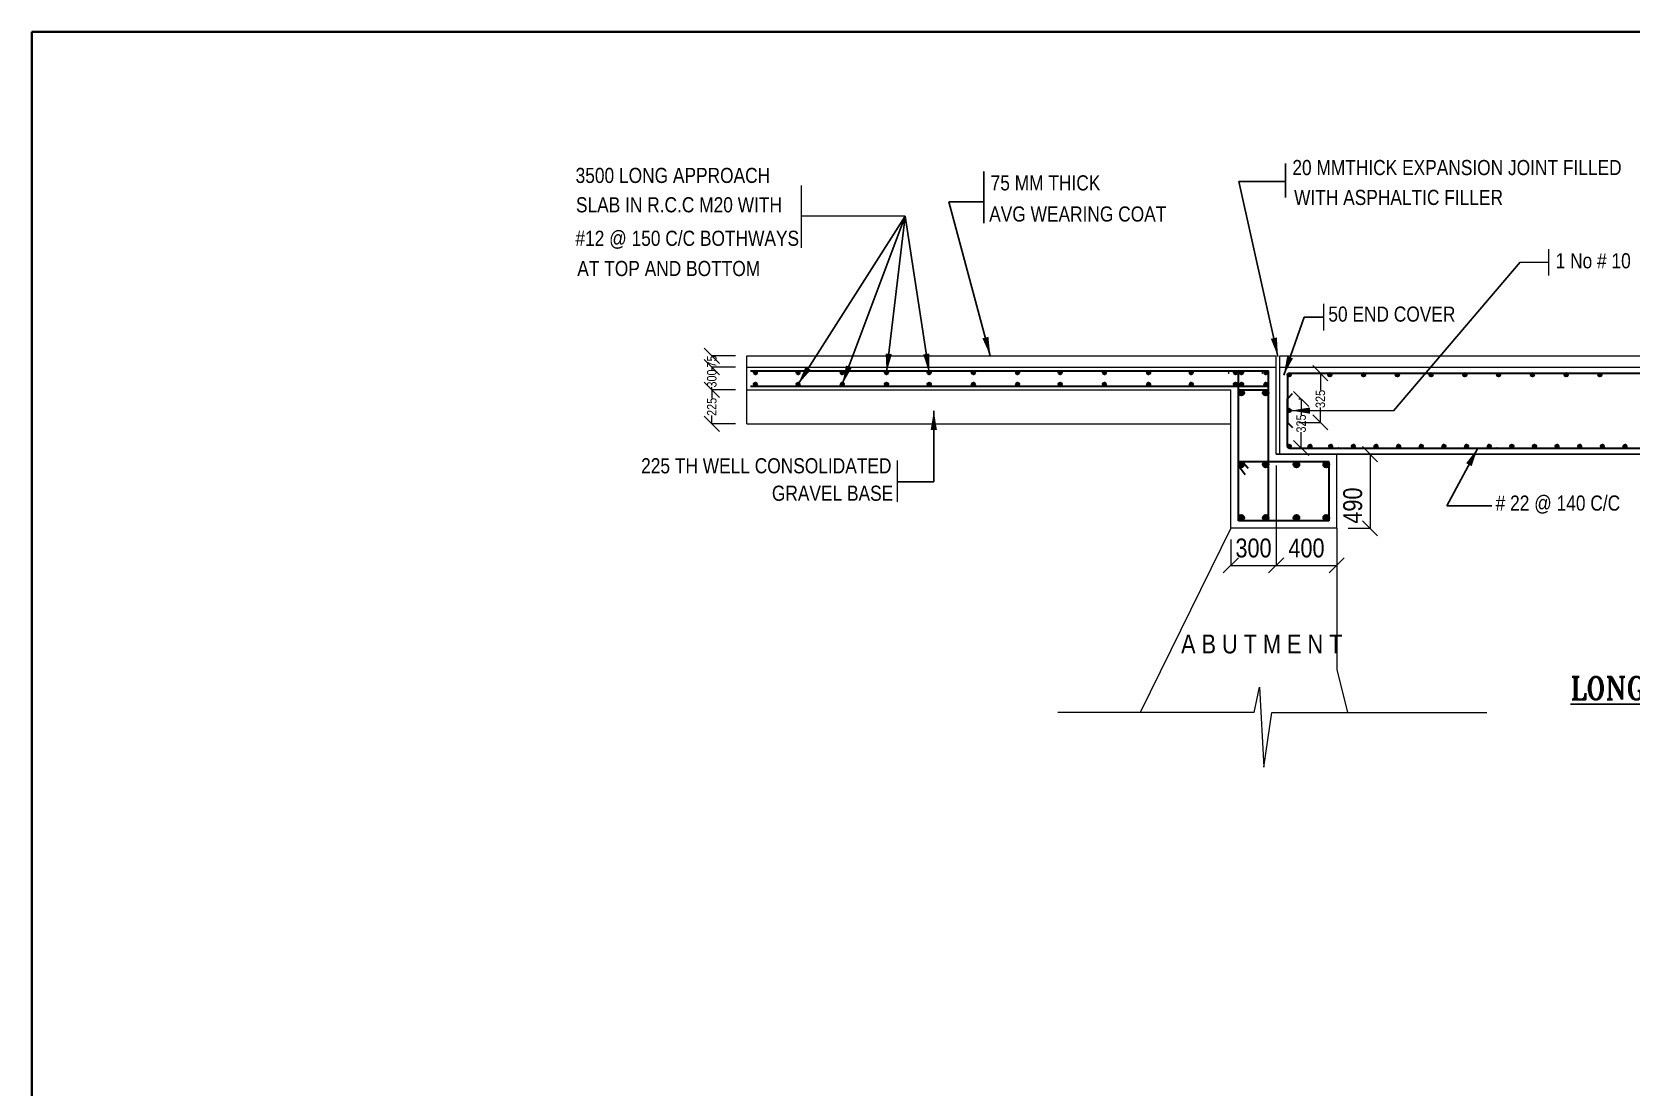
# Model space of a CAD drawing. Header units: millimetres. Extents: x 1141051 to 1202397, y -298680 to -265208.
# Drawn here: x 1141051 to 1162192, y -279153 to -265208 of the extents above; entities that cross this region are included whole.
import ezdxf

# ---------------------------------------------------------------- set-up
doc = ezdxf.new("R2010")
doc.units = ezdxf.units.MM
doc.header["$LTSCALE"] = 300
doc.header["$MEASUREMENT"] = 0
doc.layers.add('elevations', color=7, linetype='Continuous', lineweight=25)
doc.layers.add('MAIN', color=7, linetype='Continuous', lineweight=25)
doc.layers.add('steel', color=1, linetype='Continuous')
doc.styles.add('ARIAL NARROW', font='ARIALN.TTF', dxfattribs={"height": 250})
doc.styles.add('ROMANT', font='romant')
doc.styles.add('SEC', font='ARIALN.TTF', dxfattribs={"height": 125})
doc.dimstyles.new('REIN FORCE', dxfattribs={"dimtxt": 125, "dimasz": 200, "dimexe": 1.25, "dimexo": 150, "dimtad": 0, "dimdec": 1, "dimlfac": 0.5, "dimdsep": 46, "dimtxsty": 'SEC', "dimblk": 'OBLIQUE', "dimcen": 2.5, "dimdle": 1.25, "dimclrd": 6, "dimclre": 5, "dimclrt": 1, "dimadec": 0, "dimazin": 0, "dimtfac": 1, "dimtdec": 1, "dimtmove": 0, "dimatfit": 3, "dimfxl": 1, "dimlwd": 15, "dimlwe": 13, "dimarcsym": 0})
doc.dimstyles.new('REIN FORCE 2', dxfattribs={"dimtxt": 250, "dimasz": 200, "dimexe": 1.25, "dimexo": 150, "dimgap": 100, "dimtad": 1, "dimdec": 1, "dimlfac": 0.5, "dimdsep": 46, "dimtxsty": 'ARIAL NARROW', "dimblk": 'OBLIQUE', "dimcen": 2.5, "dimdle": 1.25, "dimclrd": 6, "dimclre": 5, "dimclrt": 1, "dimadec": 0, "dimazin": 0, "dimtfac": 1, "dimtdec": 1, "dimtmove": 0, "dimatfit": 3, "dimfxl": 1, "dimlwd": 15, "dimlwe": 13, "dimarcsym": 0})
doc.dimstyles.new('STANDARD$7', dxfattribs={"dimtxt": 2, "dimasz": 2, "dimexe": 1.25, "dimexo": 0.625, "dimtad": 1, "dimdec": 0, "dimlfac": 0.5, "dimdsep": 46, "dimtxsty": 'ARIAL NARROW', "dimcen": 2.5, "dimdle": 0.1, "dimse1": 1, "dimse2": 1, "dimadec": 0, "dimazin": 0, "dimtfac": 1, "dimtdec": 0, "dimtmove": 0, "dimatfit": 3, "dimfxl": 1, "dimtolj": 1, "dimtzin": 0, "dimarcsym": 0})

# ---------------------------------------------------------------- blocks, each defined once
blk = doc.blocks.new('_Oblique')
at = {"color": 0, "linetype": 'ByBlock', "lineweight": -2}
blk.add_line((-0.5, -0.5), (0.5, 0.5), dxfattribs=at)
blk = doc.blocks.new('*D49')
at = {"layer": 'Defpoints', "color": 0, "linetype": 'ByBlock', "transparency": 16777216}
for p in [(1150351, -269638), (1150039, -269938), (1150501, -269938)]:
    blk.add_point(p, dxfattribs=at)
at = {"layer": 'MAIN', "color": 5, "linetype": 'ByBlock', "lineweight": 13, "transparency": 16777216}
for p, q in [((1150201, -269638), (1150038, -269638)), ((1150351, -269938), (1150038, -269938))]:
    blk.add_line(p, q, dxfattribs=at)
at = {"layer": 'MAIN', "color": 6, "linetype": 'Continuous', "lineweight": 15, "transparency": 16777216}
for p, q in [((1150039, -269636), (1150039, -269674)), ((1150039, -269939), (1150039, -269901))]:
    blk.add_line(p, q, dxfattribs=at)
at = {"layer": 'MAIN', "color": 6, "linetype": 'ByBlock', "lineweight": 15, "transparency": 16777216, "xscale": 200, "yscale": 200, "zscale": 200}
for p, rotation in [((1150039, -269638), 90), ((1150039, -269938), 270)]:
    blk.add_blockref('_Oblique', p, dxfattribs=dict(at, rotation=rotation))
at = {"layer": 'MAIN', "color": 1, "linetype": 'ByBlock', "transparency": 16777216, "insert": (1150039, -269788), "char_height": 125, "attachment_point": 5, "rotation": 90, "style": 'SEC'}
blk.add_mtext('300', dxfattribs=at)
blk = doc.blocks.new('*D70')
at = {"layer": 'Defpoints', "color": 0, "linetype": 'ByBlock', "transparency": 16777216}
for p in [(1150501, -269938), (1150039, -270388), (1150501, -270388)]:
    blk.add_point(p, dxfattribs=at)
at = {"layer": 'MAIN', "color": 5, "linetype": 'ByBlock', "lineweight": 13, "transparency": 16777216}
for p, q in [((1150351, -269938), (1150038, -269938)), ((1150351, -270388), (1150038, -270388))]:
    blk.add_line(p, q, dxfattribs=at)
at = {"layer": 'MAIN', "color": 6, "linetype": 'Continuous', "lineweight": 15, "transparency": 16777216}
for p, q in [((1150039, -269936), (1150039, -270048)), ((1150039, -270389), (1150039, -270278))]:
    blk.add_line(p, q, dxfattribs=at)
at = {"layer": 'MAIN', "color": 6, "linetype": 'ByBlock', "lineweight": 15, "transparency": 16777216, "xscale": 200, "yscale": 200, "zscale": 200}
for p, rotation in [((1150039, -269938), 90), ((1150039, -270388), 270)]:
    blk.add_blockref('_Oblique', p, dxfattribs=dict(at, rotation=rotation))
at = {"layer": 'MAIN', "color": 1, "linetype": 'ByBlock', "transparency": 16777216, "insert": (1150039, -270163), "char_height": 125, "attachment_point": 5, "rotation": 90, "style": 'SEC'}
blk.add_mtext('225', dxfattribs=at)
blk = doc.blocks.new('*D71')
at = {"layer": 'Defpoints', "color": 0, "linetype": 'ByBlock', "transparency": 16777216}
for p in [(1158301, -270788), (1158301, -271768), (1158741, -271768)]:
    blk.add_point(p, dxfattribs=at)
at = {"layer": 'MAIN', "color": 5, "linetype": 'ByBlock', "lineweight": 13, "transparency": 16777216}
for p, q in [((1158451, -270788), (1158742, -270788)), ((1158451, -271768), (1158742, -271768))]:
    blk.add_line(p, q, dxfattribs=at)
at = {"layer": 'MAIN', "color": 6, "linetype": 'Continuous', "lineweight": 15, "transparency": 16777216}
blk.add_line((1158741, -270786), (1158741, -271769), dxfattribs=at)
at = {"layer": 'MAIN', "color": 6, "linetype": 'ByBlock', "lineweight": 15, "transparency": 16777216, "xscale": 200, "yscale": 200, "zscale": 200}
for p, rotation in [((1158741, -270788), 90), ((1158741, -271768), 270)]:
    blk.add_blockref('_Oblique', p, dxfattribs=dict(at, rotation=rotation))
at = {"layer": 'MAIN', "color": 1, "linetype": 'ByBlock', "transparency": 16777216, "insert": (1158513, -271468), "char_height": 250, "attachment_point": 5, "rotation": 90, "style": 'ARIAL NARROW'}
blk.add_mtext('490', dxfattribs=at)
blk = doc.blocks.new('*D72')
at = {"layer": 'Defpoints', "color": 0, "linetype": 'ByBlock', "transparency": 16777216}
for p in [(1157649, -270058), (1157758, -270708), (1157831, -270708)]:
    blk.add_point(p, dxfattribs=at)
at = {"layer": 'MAIN', "color": 5, "linetype": 'ByBlock', "lineweight": 13, "transparency": 16777216}
for p, q in [((1157799, -270058), (1157833, -270058)), ((1157908, -270708), (1157833, -270708))]:
    blk.add_line(p, q, dxfattribs=at)
at = {"layer": 'MAIN', "color": 6, "linetype": 'Continuous', "lineweight": 15, "transparency": 16777216}
for p, q in [((1157831, -270056), (1157831, -270268)), ((1157831, -270709), (1157831, -270497))]:
    blk.add_line(p, q, dxfattribs=at)
at = {"layer": 'MAIN', "color": 6, "linetype": 'ByBlock', "lineweight": 15, "transparency": 16777216, "xscale": 200, "yscale": 200, "zscale": 200}
for p, rotation in [((1157831, -270058), 90), ((1157831, -270708), 270)]:
    blk.add_blockref('_Oblique', p, dxfattribs=dict(at, rotation=rotation))
at = {"layer": 'MAIN', "color": 1, "linetype": 'ByBlock', "transparency": 16777216, "insert": (1157831, -270383), "char_height": 125, "attachment_point": 5, "rotation": 90, "style": 'SEC'}
blk.add_mtext('325', dxfattribs=at)
blk = doc.blocks.new('*D73')
at = {"layer": 'Defpoints', "color": 0, "linetype": 'ByBlock', "transparency": 16777216}
for p in [(1150039, -269488), (1150501, -269488), (1150501, -269638)]:
    blk.add_point(p, dxfattribs=at)
at = {"layer": 'MAIN', "color": 5, "linetype": 'ByBlock', "lineweight": 13, "transparency": 16777216}
for p, q in [((1150351, -269488), (1150038, -269488)), ((1150351, -269638), (1150038, -269638))]:
    blk.add_line(p, q, dxfattribs=at)
at = {"layer": 'MAIN', "color": 6, "linetype": 'Continuous', "lineweight": 15, "transparency": 16777216}
for p, q in [((1150039, -269486), (1150039, -269489)), ((1150039, -269639), (1150039, -269637))]:
    blk.add_line(p, q, dxfattribs=at)
at = {"layer": 'MAIN', "color": 6, "linetype": 'ByBlock', "lineweight": 15, "transparency": 16777216, "xscale": 200, "yscale": 200, "zscale": 200}
for p, rotation in [((1150039, -269488), 90), ((1150039, -269638), 270)]:
    blk.add_blockref('_Oblique', p, dxfattribs=dict(at, rotation=rotation))
at = {"layer": 'MAIN', "color": 1, "linetype": 'ByBlock', "transparency": 16777216, "insert": (1150039, -269563), "char_height": 125, "attachment_point": 5, "rotation": 90, "style": 'SEC'}
blk.add_mtext('75', dxfattribs=at)
blk = doc.blocks.new('*D50')
at = {"layer": 'Defpoints', "color": 0, "linetype": 'ByBlock', "transparency": 16777216}
for p in [(1157501, -270788), (1156901, -271768), (1157501, -272258)]:
    blk.add_point(p, dxfattribs=at)
at = {"layer": 'MAIN', "color": 5, "linetype": 'ByBlock', "lineweight": 13, "transparency": 16777216}
for p, q in [((1157501, -270938), (1157501, -272259)), ((1156901, -271918), (1156901, -272259))]:
    blk.add_line(p, q, dxfattribs=at)
at = {"layer": 'MAIN', "color": 6, "linetype": 'Continuous', "lineweight": 15, "transparency": 16777216}
blk.add_line((1156899, -272258), (1157502, -272258), dxfattribs=at)
at = {"layer": 'MAIN', "color": 6, "linetype": 'ByBlock', "lineweight": 15, "transparency": 16777216, "xscale": 200, "yscale": 200, "zscale": 200, "rotation": 180}
blk.add_blockref('_Oblique', (1156901, -272258), dxfattribs=at)
at = {"layer": 'MAIN', "color": 6, "linetype": 'ByBlock', "lineweight": 15, "transparency": 16777216, "xscale": 200, "yscale": 200, "zscale": 200}
blk.add_blockref('_Oblique', (1157501, -272258), dxfattribs=at)
at = {"layer": 'MAIN', "color": 1, "linetype": 'ByBlock', "transparency": 16777216, "insert": (1157201, -272030), "char_height": 250, "attachment_point": 5, "style": 'ARIAL NARROW'}
blk.add_mtext('300', dxfattribs=at)
blk = doc.blocks.new('*D51')
at = {"layer": 'Defpoints', "color": 0, "linetype": 'ByBlock', "transparency": 16777216}
for p in [(1157501, -271108), (1158301, -271768), (1158301, -272258)]:
    blk.add_point(p, dxfattribs=at)
at = {"layer": 'MAIN', "color": 5, "linetype": 'ByBlock', "lineweight": 13, "transparency": 16777216}
for p, q in [((1157501, -271258), (1157501, -272259)), ((1158301, -271918), (1158301, -272259))]:
    blk.add_line(p, q, dxfattribs=at)
at = {"layer": 'MAIN', "color": 6, "linetype": 'Continuous', "lineweight": 15, "transparency": 16777216}
blk.add_line((1157499, -272258), (1158302, -272258), dxfattribs=at)
at = {"layer": 'MAIN', "color": 6, "linetype": 'ByBlock', "lineweight": 15, "transparency": 16777216, "xscale": 200, "yscale": 200, "zscale": 200, "rotation": 180}
blk.add_blockref('_Oblique', (1157501, -272258), dxfattribs=at)
at = {"layer": 'MAIN', "color": 6, "linetype": 'ByBlock', "lineweight": 15, "transparency": 16777216, "xscale": 200, "yscale": 200, "zscale": 200}
blk.add_blockref('_Oblique', (1158301, -272258), dxfattribs=at)
at = {"layer": 'MAIN', "color": 1, "linetype": 'ByBlock', "transparency": 16777216, "insert": (1157901, -272030), "char_height": 250, "attachment_point": 5, "style": 'ARIAL NARROW'}
blk.add_mtext('400', dxfattribs=at)
blk = doc.blocks.new('*D82')
at = {"layer": 'Defpoints', "color": 0, "linetype": 'ByBlock', "transparency": 16777216}
for p in [(1157697, -269718), (1158085, -269718), (1157649, -270368)]:
    blk.add_point(p, dxfattribs=at)
at = {"layer": 'MAIN', "color": 5, "linetype": 'ByBlock', "lineweight": 13, "transparency": 16777216}
for p, q in [((1157847, -269718), (1158086, -269718)), ((1157799, -270368), (1158086, -270368))]:
    blk.add_line(p, q, dxfattribs=at)
at = {"layer": 'MAIN', "color": 6, "linetype": 'Continuous', "lineweight": 15, "transparency": 16777216}
for p, q in [((1158085, -269716), (1158085, -269943)), ((1158085, -270369), (1158085, -270172))]:
    blk.add_line(p, q, dxfattribs=at)
at = {"layer": 'MAIN', "color": 6, "linetype": 'ByBlock', "lineweight": 15, "transparency": 16777216, "xscale": 200, "yscale": 200, "zscale": 200}
for p, rotation in [((1158085, -269718), 90), ((1158085, -270368), 270)]:
    blk.add_blockref('_Oblique', p, dxfattribs=dict(at, rotation=rotation))
at = {"layer": 'MAIN', "color": 1, "linetype": 'ByBlock', "transparency": 16777216, "insert": (1158085, -270058), "char_height": 125, "attachment_point": 5, "rotation": 90, "style": 'SEC'}
blk.add_mtext('325', dxfattribs=at)

msp = doc.modelspace()

# ---------------------------------------------------------------- hatches: boundary and pattern name
at = {"layer": 'steel', "linetype": 'ByBlock', "lineweight": 35}
for points in [[(1150593.52, -269710.83), (1150593.52, -269710.72, -0.41348564), (1150616.02, -269688.27, -1), (1150616.02, -269733.27, -0.41348564)], [(1150593.52, -269710.83), (1150593.52, -269710.72, -0.41348564), (1150616.02, -269688.27, -1), (1150616.02, -269733.27, -0.41348564)], [(1151156.98, -269710.83), (1151156.98, -269710.72, -0.41348564), (1151179.48, -269688.27, -1), (1151179.48, -269733.27, -0.41348564)], [(1151156.98, -269710.83), (1151156.98, -269710.72, -0.41348564), (1151179.48, -269688.27, -1), (1151179.48, -269733.27, -0.41348564)], [(1151741.64, -269710.83), (1151741.64, -269710.72, -0.41348564), (1151764.14, -269688.27, -1), (1151764.14, -269733.27, -0.41348564)], [(1151741.64, -269710.83), (1151741.64, -269710.72, -0.41348564), (1151764.14, -269688.27, -1), (1151764.14, -269733.27, -0.41348564)], [(1152326.29, -269710.83), (1152326.29, -269710.72, -0.41348564), (1152348.79, -269688.27, -1), (1152348.79, -269733.27, -0.41348564)], [(1152326.29, -269710.83), (1152326.29, -269710.72, -0.41348564), (1152348.79, -269688.27, -1), (1152348.79, -269733.27, -0.41348564)], [(1152889.75, -269710.83), (1152889.75, -269710.72, -0.41348564), (1152912.25, -269688.27, -1), (1152912.25, -269733.27, -0.41348564)], [(1152889.75, -269710.83), (1152889.75, -269710.72, -0.41348564), (1152912.25, -269688.27, -1), (1152912.25, -269733.27, -0.41348564)], [(1153474.41, -269710.83), (1153474.41, -269710.72, -0.41348564), (1153496.91, -269688.27, -1), (1153496.91, -269733.27, -0.41348564)], [(1153474.41, -269710.83), (1153474.41, -269710.72, -0.41348564), (1153496.91, -269688.27, -1), (1153496.91, -269733.27, -0.41348564)], [(1154059.06, -269710.83), (1154059.06, -269710.72, -0.41348564), (1154081.56, -269688.27, -1), (1154081.56, -269733.27, -0.41348564)], [(1154059.06, -269710.83), (1154059.06, -269710.72, -0.41348564), (1154081.56, -269688.27, -1), (1154081.56, -269733.27, -0.41348564)], [(1154622.52, -269710.83), (1154622.52, -269710.72, -0.41348564), (1154645.02, -269688.27, -1), (1154645.02, -269733.27, -0.41348564)], [(1154622.52, -269710.83), (1154622.52, -269710.72, -0.41348564), (1154645.02, -269688.27, -1), (1154645.02, -269733.27, -0.41348564)], [(1155207.18, -269710.83), (1155207.18, -269710.72, -0.41348564), (1155229.68, -269688.27, -1), (1155229.68, -269733.27, -0.41348564)], [(1155207.18, -269710.83), (1155207.18, -269710.72, -0.41348564), (1155229.68, -269688.27, -1), (1155229.68, -269733.27, -0.41348564)], [(1155791.83, -269710.83), (1155791.83, -269710.72, -0.41348564), (1155814.33, -269688.27, -1), (1155814.33, -269733.27, -0.41348564)], [(1155791.83, -269710.83), (1155791.83, -269710.72, -0.41348564), (1155814.33, -269688.27, -1), (1155814.33, -269733.27, -0.41348564)], [(1156355.29, -269710.83), (1156355.29, -269710.72, -0.41348564), (1156377.79, -269688.27, -1), (1156377.79, -269733.27, -0.41348564)], [(1156355.29, -269710.83), (1156355.29, -269710.72, -0.41348564), (1156377.79, -269688.27, -1), (1156377.79, -269733.27, -0.41348564)], [(1156939.95, -269710.83), (1156939.95, -269710.72, -0.41348564), (1156962.45, -269688.27, -1), (1156962.45, -269733.27, -0.41348564)], [(1156939.95, -269710.83), (1156939.95, -269710.72, -0.41348564), (1156962.45, -269688.27, -1), (1156962.45, -269733.27, -0.41348564)], [(1157020.91, -269710.83), (1157020.91, -269710.72, -0.41348564), (1157043.41, -269688.27, -1), (1157043.41, -269733.27, -0.41348564)], [(1157020.91, -269710.83), (1157020.91, -269710.72, -0.41348564), (1157043.41, -269688.27, -1), (1157043.41, -269733.27, -0.41348564)], [(1157341.73, -269710.83), (1157341.73, -269710.72, -0.41348564), (1157364.23, -269688.27, -1), (1157364.23, -269733.27, -0.41348564)], [(1157341.73, -269710.83), (1157341.73, -269710.72, -0.41348564), (1157364.23, -269688.27, -1), (1157364.23, -269733.27, -0.41348564)], [(1157649.26, -269740.83), (1157649.26, -269740.72, -0.41348564), (1157671.76, -269718.27, -1), (1157671.76, -269763.27, -0.41348564)], [(1157649.26, -269740.83), (1157649.26, -269740.72, -0.41348564), (1157671.76, -269718.27, -1), (1157671.76, -269763.27, -0.41348564)], [(1158187.27, -269740.83), (1158187.27, -269740.72, -0.41348564), (1158209.77, -269718.27, -1), (1158209.77, -269763.27, -0.41348564)], [(1158187.27, -269740.83), (1158187.27, -269740.72, -0.41348564), (1158209.77, -269718.27, -1), (1158209.77, -269763.27, -0.41348564)], [(1158633.59, -269740.83), (1158633.59, -269740.72, -0.41348564), (1158656.09, -269718.27, -1), (1158656.09, -269763.27, -0.41348564)], [(1158633.59, -269740.83), (1158633.59, -269740.72, -0.41348564), (1158656.09, -269718.27, -1), (1158656.09, -269763.27, -0.41348564)], [(1159079.91, -269740.83), (1159079.91, -269740.72, -0.41348564), (1159102.41, -269718.27, -1), (1159102.41, -269763.27, -0.41348564)], [(1159079.91, -269740.83), (1159079.91, -269740.72, -0.41348564), (1159102.41, -269718.27, -1), (1159102.41, -269763.27, -0.41348564)], [(1159526.22, -269740.83), (1159526.22, -269740.72, -0.41348564), (1159548.72, -269718.27, -1), (1159548.72, -269763.27, -0.41348564)], [(1159526.22, -269740.83), (1159526.22, -269740.72, -0.41348564), (1159548.72, -269718.27, -1), (1159548.72, -269763.27, -0.41348564)], [(1159972.54, -269740.83), (1159972.54, -269740.72, -0.41348564), (1159995.04, -269718.27, -1), (1159995.04, -269763.27, -0.41348564)], [(1159972.54, -269740.83), (1159972.54, -269740.72, -0.41348564), (1159995.04, -269718.27, -1), (1159995.04, -269763.27, -0.41348564)], [(1160418.85, -269740.83), (1160418.85, -269740.72, -0.41348564), (1160441.35, -269718.27, -1), (1160441.35, -269763.27, -0.41348564)], [(1160418.85, -269740.83), (1160418.85, -269740.72, -0.41348564), (1160441.35, -269718.27, -1), (1160441.35, -269763.27, -0.41348564)], [(1160865.17, -269740.83), (1160865.17, -269740.72, -0.41348564), (1160887.67, -269718.27, -1), (1160887.67, -269763.27, -0.41348564)], [(1160865.17, -269740.83), (1160865.17, -269740.72, -0.41348564), (1160887.67, -269718.27, -1), (1160887.67, -269763.27, -0.41348564)], [(1161311.48, -269740.83), (1161311.48, -269740.72, -0.41348564), (1161333.98, -269718.27, -1), (1161333.98, -269763.27, -0.41348564)], [(1161311.48, -269740.83), (1161311.48, -269740.72, -0.41348564), (1161333.98, -269718.27, -1), (1161333.98, -269763.27, -0.41348564)], [(1161757.8, -269740.83), (1161757.8, -269740.72, -0.41348564), (1161780.3, -269718.27, -1), (1161780.3, -269763.27, -0.41348564)], [(1161757.8, -269740.83), (1161757.8, -269740.72, -0.41348564), (1161780.3, -269718.27, -1), (1161780.3, -269763.27, -0.41348564)], [(1150593.52, -269864.41), (1150593.52, -269864.52, 0.41348564), (1150616.02, -269886.96, 1), (1150616.02, -269841.96, 0.41348564)], [(1150593.52, -269864.41), (1150593.52, -269864.52, 0.41348564), (1150616.02, -269886.96, 1), (1150616.02, -269841.96, 0.41348564)], [(1151156.98, -269864.41), (1151156.98, -269864.52, 0.41348564), (1151179.48, -269886.96, 1), (1151179.48, -269841.96, 0.41348564)], [(1151156.98, -269864.41), (1151156.98, -269864.52, 0.41348564), (1151179.48, -269886.96, 1), (1151179.48, -269841.96, 0.41348564)], [(1151741.64, -269864.41), (1151741.64, -269864.52, 0.41348564), (1151764.14, -269886.96, 1), (1151764.14, -269841.96, 0.41348564)], [(1151741.64, -269864.41), (1151741.64, -269864.52, 0.41348564), (1151764.14, -269886.96, 1), (1151764.14, -269841.96, 0.41348564)], [(1152326.29, -269864.41), (1152326.29, -269864.52, 0.41348564), (1152348.79, -269886.96, 1), (1152348.79, -269841.96, 0.41348564)], [(1152326.29, -269864.41), (1152326.29, -269864.52, 0.41348564), (1152348.79, -269886.96, 1), (1152348.79, -269841.96, 0.41348564)], [(1152889.75, -269864.41), (1152889.75, -269864.52, 0.41348564), (1152912.25, -269886.96, 1), (1152912.25, -269841.96, 0.41348564)], [(1152889.75, -269864.41), (1152889.75, -269864.52, 0.41348564), (1152912.25, -269886.96, 1), (1152912.25, -269841.96, 0.41348564)], [(1153474.41, -269864.41), (1153474.41, -269864.52, 0.41348564), (1153496.91, -269886.96, 1), (1153496.91, -269841.96, 0.41348564)], [(1153474.41, -269864.41), (1153474.41, -269864.52, 0.41348564), (1153496.91, -269886.96, 1), (1153496.91, -269841.96, 0.41348564)], [(1154059.06, -269864.41), (1154059.06, -269864.52, 0.41348564), (1154081.56, -269886.96, 1), (1154081.56, -269841.96, 0.41348564)], [(1154059.06, -269864.41), (1154059.06, -269864.52, 0.41348564), (1154081.56, -269886.96, 1), (1154081.56, -269841.96, 0.41348564)], [(1154622.52, -269864.41), (1154622.52, -269864.52, 0.41348564), (1154645.02, -269886.96, 1), (1154645.02, -269841.96, 0.41348564)], [(1154622.52, -269864.41), (1154622.52, -269864.52, 0.41348564), (1154645.02, -269886.96, 1), (1154645.02, -269841.96, 0.41348564)], [(1155207.18, -269864.41), (1155207.18, -269864.52, 0.41348564), (1155229.68, -269886.96, 1), (1155229.68, -269841.96, 0.41348564)], [(1155207.18, -269864.41), (1155207.18, -269864.52, 0.41348564), (1155229.68, -269886.96, 1), (1155229.68, -269841.96, 0.41348564)], [(1155791.83, -269864.41), (1155791.83, -269864.52, 0.41348564), (1155814.33, -269886.96, 1), (1155814.33, -269841.96, 0.41348564)], [(1155791.83, -269864.41), (1155791.83, -269864.52, 0.41348564), (1155814.33, -269886.96, 1), (1155814.33, -269841.96, 0.41348564)], [(1156355.29, -269864.41), (1156355.29, -269864.52, 0.41348564), (1156377.79, -269886.96, 1), (1156377.79, -269841.96, 0.41348564)], [(1156355.29, -269864.41), (1156355.29, -269864.52, 0.41348564), (1156377.79, -269886.96, 1), (1156377.79, -269841.96, 0.41348564)], [(1156939.95, -269864.41), (1156939.95, -269864.52, 0.41348564), (1156962.45, -269886.96, 1), (1156962.45, -269841.96, 0.41348564)], [(1156939.95, -269864.41), (1156939.95, -269864.52, 0.41348564), (1156962.45, -269886.96, 1), (1156962.45, -269841.96, 0.41348564)], [(1157001.76, -269975.96), (1157001.76, -269975.77, -0.41348564), (1157039.26, -269938.37, -1), (1157039.26, -270013.37, -0.41348564)], [(1157001.76, -269975.96), (1157001.76, -269975.77, -0.41348564), (1157039.26, -269938.37, -1), (1157039.26, -270013.37, -0.41348564)], [(1157020.91, -269864.41), (1157020.91, -269864.52, 0.41348564), (1157043.41, -269886.96, 1), (1157043.41, -269841.96, 0.41348564)], [(1157020.91, -269864.41), (1157020.91, -269864.52, 0.41348564), (1157043.41, -269886.96, 1), (1157043.41, -269841.96, 0.41348564)], [(1157399.27, -269975.96), (1157399.27, -269975.77, 0.41348564), (1157361.77, -269938.37, 1), (1157361.77, -270013.37, 0.41348564)], [(1157399.27, -269975.96), (1157399.27, -269975.77, 0.41348564), (1157361.77, -269938.37, 1), (1157361.77, -270013.37, 0.41348564)], [(1157341.73, -269864.41), (1157341.73, -269864.52, 0.41348564), (1157364.23, -269886.96, 1), (1157364.23, -269841.96, 0.41348564)], [(1157341.73, -269864.41), (1157341.73, -269864.52, 0.41348564), (1157364.23, -269886.96, 1), (1157364.23, -269841.96, 0.41348564)], [(1157651.09, -270212.1), (1157651.09, -270211.99, -0.41348564), (1157673.59, -270189.55, -1), (1157673.59, -270234.55, -0.41348564)], [(1157651.09, -270212.1), (1157651.09, -270211.99, -0.41348564), (1157673.59, -270189.55, -1), (1157673.59, -270234.55, -0.41348564)], [(1157649.26, -270684.41), (1157649.26, -270684.52, 0.41348564), (1157671.76, -270706.96, 1), (1157671.76, -270661.96, 0.41348564)], [(1157649.26, -270684.41), (1157649.26, -270684.52, 0.41348564), (1157671.76, -270706.96, 1), (1157671.76, -270661.96, 0.41348564)], [(1157925.31, -270684.41), (1157925.31, -270684.52, 0.41348564), (1157947.81, -270706.96, 1), (1157947.81, -270661.96, 0.41348564)], [(1157925.31, -270684.41), (1157925.31, -270684.52, 0.41348564), (1157947.81, -270706.96, 1), (1157947.81, -270661.96, 0.41348564)], [(1158199.34, -270684.41), (1158199.34, -270684.52, 0.41348564), (1158221.84, -270706.96, 1), (1158221.84, -270661.96, 0.41348564)], [(1158199.34, -270684.41), (1158199.34, -270684.52, 0.41348564), (1158221.84, -270706.96, 1), (1158221.84, -270661.96, 0.41348564)], [(1158498.63, -270684.41), (1158498.63, -270684.52, 0.41348564), (1158521.13, -270706.96, 1), (1158521.13, -270661.96, 0.41348564)], [(1158498.63, -270684.41), (1158498.63, -270684.52, 0.41348564), (1158521.13, -270706.96, 1), (1158521.13, -270661.96, 0.41348564)], [(1158797.92, -270684.41), (1158797.92, -270684.52, 0.41348564), (1158820.42, -270706.96, 1), (1158820.42, -270661.96, 0.41348564)], [(1158797.92, -270684.41), (1158797.92, -270684.52, 0.41348564), (1158820.42, -270706.96, 1), (1158820.42, -270661.96, 0.41348564)], [(1159097.22, -270684.41), (1159097.22, -270684.52, 0.41348564), (1159119.72, -270706.96, 1), (1159119.72, -270661.96, 0.41348564)], [(1159097.22, -270684.41), (1159097.22, -270684.52, 0.41348564), (1159119.72, -270706.96, 1), (1159119.72, -270661.96, 0.41348564)], [(1159396.51, -270684.41), (1159396.51, -270684.52, 0.41348564), (1159419.01, -270706.96, 1), (1159419.01, -270661.96, 0.41348564)], [(1159396.51, -270684.41), (1159396.51, -270684.52, 0.41348564), (1159419.01, -270706.96, 1), (1159419.01, -270661.96, 0.41348564)], [(1159695.81, -270684.41), (1159695.81, -270684.52, 0.41348564), (1159718.31, -270706.96, 1), (1159718.31, -270661.96, 0.41348564)], [(1159695.81, -270684.41), (1159695.81, -270684.52, 0.41348564), (1159718.31, -270706.96, 1), (1159718.31, -270661.96, 0.41348564)], [(1159995.1, -270684.41), (1159995.1, -270684.52, 0.41348564), (1160017.6, -270706.96, 1), (1160017.6, -270661.96, 0.41348564)], [(1159995.1, -270684.41), (1159995.1, -270684.52, 0.41348564), (1160017.6, -270706.96, 1), (1160017.6, -270661.96, 0.41348564)], [(1160294.4, -270684.41), (1160294.4, -270684.52, 0.41348564), (1160316.9, -270706.96, 1), (1160316.9, -270661.96, 0.41348564)], [(1160294.4, -270684.41), (1160294.4, -270684.52, 0.41348564), (1160316.9, -270706.96, 1), (1160316.9, -270661.96, 0.41348564)], [(1160593.69, -270684.41), (1160593.69, -270684.52, 0.41348564), (1160616.19, -270706.96, 1), (1160616.19, -270661.96, 0.41348564)], [(1160593.69, -270684.41), (1160593.69, -270684.52, 0.41348564), (1160616.19, -270706.96, 1), (1160616.19, -270661.96, 0.41348564)], [(1160892.98, -270684.41), (1160892.98, -270684.52, 0.41348564), (1160915.48, -270706.96, 1), (1160915.48, -270661.96, 0.41348564)], [(1160892.98, -270684.41), (1160892.98, -270684.52, 0.41348564), (1160915.48, -270706.96, 1), (1160915.48, -270661.96, 0.41348564)], [(1161192.28, -270684.41), (1161192.28, -270684.52, 0.41348564), (1161214.78, -270706.96, 1), (1161214.78, -270661.96, 0.41348564)], [(1161192.28, -270684.41), (1161192.28, -270684.52, 0.41348564), (1161214.78, -270706.96, 1), (1161214.78, -270661.96, 0.41348564)], [(1161491.57, -270684.41), (1161491.57, -270684.52, 0.41348564), (1161514.07, -270706.96, 1), (1161514.07, -270661.96, 0.41348564)], [(1161491.57, -270684.41), (1161491.57, -270684.52, 0.41348564), (1161514.07, -270706.96, 1), (1161514.07, -270661.96, 0.41348564)], [(1161790.87, -270684.41), (1161790.87, -270684.52, 0.41348564), (1161813.37, -270706.96, 1), (1161813.37, -270661.96, 0.41348564)], [(1161790.87, -270684.41), (1161790.87, -270684.52, 0.41348564), (1161813.37, -270706.96, 1), (1161813.37, -270661.96, 0.41348564)], [(1162090.16, -270684.41), (1162090.16, -270684.52, 0.41348564), (1162112.66, -270706.96, 1), (1162112.66, -270661.96, 0.41348564)], [(1162090.16, -270684.41), (1162090.16, -270684.52, 0.41348564), (1162112.66, -270706.96, 1), (1162112.66, -270661.96, 0.41348564)], [(1157001.76, -270926.3), (1157001.76, -270926.12, -0.41348564), (1157039.26, -270888.71, -1), (1157039.26, -270963.71, -0.41348564)], [(1157001.76, -270926.3), (1157001.76, -270926.12, -0.41348564), (1157039.26, -270888.71, -1), (1157039.26, -270963.71, -0.41348564)], [(1157399.27, -270926.3), (1157399.27, -270926.12, 0.41348564), (1157361.77, -270888.71, 1), (1157361.77, -270963.71, 0.41348564)], [(1157399.27, -270926.3), (1157399.27, -270926.12, 0.41348564), (1157361.77, -270888.71, 1), (1157361.77, -270963.71, 0.41348564)], [(1157806.45, -270926.3), (1157806.45, -270926.12, 0.41348564), (1157768.95, -270888.71, 1), (1157768.95, -270963.71, 0.41348564)], [(1157806.45, -270926.3), (1157806.45, -270926.12, 0.41348564), (1157768.95, -270888.71, 1), (1157768.95, -270963.71, 0.41348564)], [(1158199.27, -270926.3), (1158199.27, -270926.12, 0.41348564), (1158161.77, -270888.71, 1), (1158161.77, -270963.71, 0.41348564)], [(1158199.27, -270926.3), (1158199.27, -270926.12, 0.41348564), (1158161.77, -270888.71, 1), (1158161.77, -270963.71, 0.41348564)], [(1157001.76, -271628.93), (1157001.76, -271629.12, 0.41348564), (1157039.26, -271666.53, 1), (1157039.26, -271591.53, 0.41348564)], [(1157001.76, -271628.93), (1157001.76, -271629.12, 0.41348564), (1157039.26, -271666.53, 1), (1157039.26, -271591.53, 0.41348564)], [(1157399.27, -271628.93), (1157399.27, -271629.12, -0.41348564), (1157361.77, -271666.53, -1), (1157361.77, -271591.53, -0.41348564)], [(1157399.27, -271628.93), (1157399.27, -271629.12, -0.41348564), (1157361.77, -271666.53, -1), (1157361.77, -271591.53, -0.41348564)], [(1157806.45, -271628.93), (1157806.45, -271629.12, -0.41348564), (1157768.95, -271666.53, -1), (1157768.95, -271591.53, -0.41348564)], [(1157806.45, -271628.93), (1157806.45, -271629.12, -0.41348564), (1157768.95, -271666.53, -1), (1157768.95, -271591.53, -0.41348564)], [(1158199.27, -271628.93), (1158199.27, -271629.12, -0.41348564), (1158161.77, -271666.53, -1), (1158161.77, -271591.53, -0.41348564)], [(1158199.27, -271628.93), (1158199.27, -271629.12, -0.41348564), (1158161.77, -271666.53, -1), (1158161.77, -271591.53, -0.41348564)]]:
    msp.add_hatch(color=0, dxfattribs=at).paths.add_polyline_path(points)

# ---------------------------------------------------------------- linework, layer by layer
at = {"layer": 'MAIN', "color": 0, "lineweight": 40}
for q in [(1141051.09, -298680.23), (1202357.14, -265208.01)]:
    msp.add_line((1141051.09, -265208.01), q, dxfattribs=at)
at = {"layer": 'MAIN', "color": 0, "lineweight": 9}
for p, q in [((1151224.58, -268062.67), (1151224.58, -267238.77)), ((1152595.53, -267643.84), (1151224.58, -267643.84)), ((1160724.88, -268251.86), (1161105.35, -268251.86)), ((1161105.35, -268427.24), (1161105.35, -268076.49)), ((1158130.69, -269153.29), (1158130.69, -268802.54)), ((1152492.21, -271417.41), (1152492.21, -270872.8)), ((1157207.6, -274202.2), (1157278.65, -273866.65)), ((1157278.65, -273866.65), (1157338.8, -274926.41)), ((1157207.6, -274202.2), (1154614.41, -274202.2)), ((1157338.8, -274926.41), (1157441.15, -274202.2)), ((1157441.15, -274202.2), (1160284.75, -274202.2))]:
    msp.add_line(p, q, dxfattribs=at)
at = {"layer": 'MAIN', "color": 0, "linetype": 'ByBlock', "lineweight": 18}
for p, q in [((1150500.52, -269487.62), (1157500.52, -269487.62)), ((1150500.52, -270387.62), (1150500.52, -269487.62)), ((1157500.52, -270787.62), (1157500.52, -269487.62)), ((1157548.52, -269487.62), (1170468.52, -269487.62)), ((1157548.52, -270787.62), (1157548.52, -269487.62)), ((1150500.52, -269637.62), (1157500.52, -269637.62)), ((1157548.52, -269637.62), (1170468.52, -269637.62)), ((1150500.52, -269937.62), (1156900.52, -269937.62)), ((1156900.52, -271767.62), (1156900.52, -269937.62)), ((1150500.52, -270387.62), (1156900.52, -270387.62)), ((1157500.52, -270787.62), (1170516.52, -270787.62)), ((1158300.52, -271767.62), (1158300.52, -270787.62)), ((1156900.52, -271767.62), (1155703.91, -274202.2)), ((1158300.52, -271767.62), (1156900.52, -271767.62)), ((1158300.52, -271767.62), (1158300.52, -273633.62)), ((1158300.52, -273633.62), (1158442.66, -274202.2))]:
    msp.add_line(p, q, dxfattribs=at)
at = {"layer": 'MAIN', "color": 0, "linetype": 'ByBlock'}
msp.add_line((1157500.52, -270787.62), (1170516.52, -270787.62), dxfattribs=at)
for p in [(1150616.82, -269687.62), (1151764.94, -269687.62), (1152349.6, -269687.62), (1153497.71, -269687.62), (1154082.37, -269687.62), (1155230.48, -269687.62), (1155815.14, -269687.62), (1156871.63, -269717.62), (1157317.94, -269717.62), (1158210.58, -269717.62), (1158656.89, -269717.62), (1159549.52, -269717.62), (1159995.84, -269717.62), (1160888.47, -269717.62), (1161334.79, -269717.62), (1150616.82, -269887.62), (1151764.94, -269887.62), (1152349.6, -269887.62), (1153497.71, -269887.62), (1154082.37, -269887.62), (1155230.48, -269887.62), (1155815.14, -269887.62), (1157674.39, -270188.89), (1158324.83, -270707.62), (1160419.89, -270707.62), (1157000.52, -271629.12)]:
    msp.add_point(p, dxfattribs=at)
at = {"layer": 'steel', "color": 0, "linetype": 'ByBlock', "lineweight": 35}
for p, q in [((1150550.52, -269687.62), (1157400.52, -269687.62)), ((1157000.52, -271667.62), (1157000.52, -269687.62)), ((1157400.52, -271667.62), (1157400.52, -269687.62)), ((1157648.52, -269747.62), (1157648.52, -270367.62)), ((1157678.52, -269717.62), (1170338.52, -269717.62)), ((1150550.52, -269887.62), (1157400.52, -269887.62)), ((1157000.42, -269936.65), (1157398.68, -269936.65)), ((1157648.52, -270057.62), (1157715.2, -269987.5)), ((1157648.52, -270677.62), (1157648.52, -270057.62)), ((1157648.52, -270367.62), (1157715.2, -270437.73)), ((1157678.52, -270707.62), (1170338.52, -270707.62)), ((1158200.52, -270887.62), (1157000.52, -270887.62)), ((1157011.71, -270951.65), (1157090.42, -271058.87)), ((1157067.88, -270901.98), (1157128.53, -270973.73)), ((1158200.52, -271667.62), (1158200.52, -270887.62)), ((1158200.52, -271667.62), (1157000.52, -271667.62))]:
    msp.add_line(p, q, dxfattribs=at)
for centre, radius in [((1150616.02, -269710.77), 22.5), ((1150616.02, -269710.77), 22.5), ((1151179.48, -269710.77), 22.5), ((1151179.48, -269710.77), 22.5), ((1151764.14, -269710.77), 22.5), ((1151764.14, -269710.77), 22.5), ((1152348.79, -269710.77), 22.5), ((1152348.79, -269710.77), 22.5), ((1152912.25, -269710.77), 22.5), ((1152912.25, -269710.77), 22.5), ((1153496.91, -269710.77), 22.5), ((1153496.91, -269710.77), 22.5), ((1154081.56, -269710.77), 22.5), ((1154081.56, -269710.77), 22.5), ((1154645.02, -269710.77), 22.5), ((1154645.02, -269710.77), 22.5), ((1155229.68, -269710.77), 22.5), ((1155229.68, -269710.77), 22.5), ((1155814.33, -269710.77), 22.5), ((1155814.33, -269710.77), 22.5), ((1156377.79, -269710.77), 22.5), ((1156377.79, -269710.77), 22.5), ((1156962.45, -269710.77), 22.5), ((1156962.45, -269710.77), 22.5), ((1157043.41, -269710.77), 22.5), ((1157043.41, -269710.77), 22.5), ((1157364.23, -269710.77), 22.5), ((1157364.23, -269710.77), 22.5), ((1157671.76, -269740.77), 22.5), ((1157671.76, -269740.77), 22.5), ((1158209.77, -269740.77), 22.5), ((1158209.77, -269740.77), 22.5), ((1158656.09, -269740.77), 22.5), ((1158656.09, -269740.77), 22.5), ((1159102.41, -269740.77), 22.5), ((1159102.41, -269740.77), 22.5), ((1159548.72, -269740.77), 22.5), ((1159548.72, -269740.77), 22.5), ((1159995.04, -269740.77), 22.5), ((1159995.04, -269740.77), 22.5), ((1160441.35, -269740.77), 22.5), ((1160441.35, -269740.77), 22.5), ((1160887.67, -269740.77), 22.5), ((1160887.67, -269740.77), 22.5), ((1161333.98, -269740.77), 22.5), ((1161333.98, -269740.77), 22.5), ((1161780.3, -269740.77), 22.5), ((1161780.3, -269740.77), 22.5), ((1150616.02, -269864.46), 22.5), ((1150616.02, -269864.46), 22.5), ((1151179.48, -269864.46), 22.5), ((1151179.48, -269864.46), 22.5), ((1151764.14, -269864.46), 22.5), ((1151764.14, -269864.46), 22.5), ((1152348.79, -269864.46), 22.5), ((1152348.79, -269864.46), 22.5), ((1152912.25, -269864.46), 22.5), ((1152912.25, -269864.46), 22.5), ((1153496.91, -269864.46), 22.5), ((1153496.91, -269864.46), 22.5), ((1154081.56, -269864.46), 22.5), ((1154081.56, -269864.46), 22.5), ((1154645.02, -269864.46), 22.5), ((1154645.02, -269864.46), 22.5), ((1155229.68, -269864.46), 22.5), ((1155229.68, -269864.46), 22.5), ((1155814.33, -269864.46), 22.5), ((1155814.33, -269864.46), 22.5), ((1156377.79, -269864.46), 22.5), ((1156377.79, -269864.46), 22.5), ((1156962.45, -269864.46), 22.5), ((1156962.45, -269864.46), 22.5), ((1157039.26, -269975.87), 37.5), ((1157039.26, -269975.87), 37.5), ((1157043.41, -269864.46), 22.5), ((1157043.41, -269864.46), 22.5), ((1157361.77, -269975.87), 37.5), ((1157361.77, -269975.87), 37.5), ((1157364.23, -269864.46), 22.5), ((1157364.23, -269864.46), 22.5), ((1157673.59, -270212.05), 22.5), ((1157673.59, -270212.05), 22.5), ((1157671.76, -270684.46), 22.5), ((1157671.76, -270684.46), 22.5), ((1157947.81, -270684.46), 22.5), ((1157947.81, -270684.46), 22.5), ((1158221.84, -270684.46), 22.5), ((1158221.84, -270684.46), 22.5), ((1158521.13, -270684.46), 22.5), ((1158521.13, -270684.46), 22.5), ((1158820.42, -270684.46), 22.5), ((1158820.42, -270684.46), 22.5), ((1159119.72, -270684.46), 22.5), ((1159119.72, -270684.46), 22.5), ((1159419.01, -270684.46), 22.5), ((1159419.01, -270684.46), 22.5), ((1159718.31, -270684.46), 22.5), ((1159718.31, -270684.46), 22.5), ((1160017.6, -270684.46), 22.5), ((1160017.6, -270684.46), 22.5), ((1160316.9, -270684.46), 22.5), ((1160316.9, -270684.46), 22.5), ((1160616.19, -270684.46), 22.5), ((1160616.19, -270684.46), 22.5), ((1160915.48, -270684.46), 22.5), ((1160915.48, -270684.46), 22.5), ((1161214.78, -270684.46), 22.5), ((1161214.78, -270684.46), 22.5), ((1161514.07, -270684.46), 22.5), ((1161514.07, -270684.46), 22.5), ((1161813.37, -270684.46), 22.5), ((1161813.37, -270684.46), 22.5), ((1162112.66, -270684.46), 22.5), ((1162112.66, -270684.46), 22.5), ((1157039.26, -270926.21), 37.5), ((1157039.26, -270926.21), 37.5), ((1157361.77, -270926.21), 37.5), ((1157361.77, -270926.21), 37.5), ((1157768.95, -270926.21), 37.5), ((1157768.95, -270926.21), 37.5), ((1158161.77, -270926.21), 37.5), ((1158161.77, -270926.21), 37.5), ((1157039.26, -271629.03), 37.5), ((1157039.26, -271629.03), 37.5), ((1157361.77, -271629.03), 37.5), ((1157361.77, -271629.03), 37.5), ((1157768.95, -271629.03), 37.5), ((1157768.95, -271629.03), 37.5), ((1158161.77, -271629.03), 37.5), ((1158161.77, -271629.03), 37.5)]:
    msp.add_circle(centre, radius, dxfattribs=at)
for centre, start, end in [((1157678.52, -269747.62), 90, 180), ((1157678.52, -270677.62), 180, 270)]:
    msp.add_arc(centre, 30, start, end, dxfattribs=at)

# ---------------------------------------------------------------- texts
at = {"color": 0, "style": 'ROMANT', "width": 0.9}
msp.add_text('%%ULONGITUDINAL SECTION', height=300, dxfattribs=at).set_placement((1161391.39, -274031.46))
at = {"layer": 'elevations', "color": 0, "linetype": 'ByBlock', "style": 'ARIAL NARROW'}
for s, p in [('3500 LONG APPROACH', (1148238.45, -267203.71)), ('20 MMTHICK EXPANSION JOINT FILLED', (1157714.14, -267099.79)), ('75 MM THICK     ', (1153724.98, -267302.22)), ('SLAB IN R.C.C M20 WITH', (1148242.72, -267591.9)), ('WITH ASPHALTIC FILLER', (1157737.31, -267494.65)), (' AVG WEARING COAT', (1153642.57, -267713.83)), ('#12 @ 150 C/C BOTHWAYS', (1148235.89, -268034.68)), ('AT TOP AND BOTTOM', (1148260.46, -268434.15)), ('1 No # 10  ', (1161194.99, -268331.94)), ('50 END COVER', (1158189.89, -269036.8)), ('225 TH WELL CONSOLIDATED', (1149104.34, -271041.72)), ('GRAVEL BASE', (1150833.36, -271404.52)), ('# 22 @ 140 C/C', (1160402.2, -271534.56))]:
    msp.add_text(s, height=200, dxfattribs=at).set_placement(p)
at = {"layer": 'MAIN', "color": 0, "linetype": 'ByBlock', "style": 'ARIAL NARROW'}
msp.add_text('A B U T M E N T', height=250, dxfattribs=at).set_placement((1156243.56, -273422.38))

# ---------------------------------------------------------------- dimensions: what is measured, and where the dimension line sits
at = {"layer": 'MAIN', "color": 0, "linetype": 'ByBlock'}
for base, p1, p2, angle, dimstyle, picture, middle in [((1150038.92, -269487.62), (1150500.52, -269637.62), (1150500.52, -269487.62), 90, 'REIN FORCE', '*D73', (1150038.92, -269562.62)), ((1150038.92, -270387.62), (1150500.52, -269937.62), (1150500.52, -270387.62), 90, 'REIN FORCE', '*D70', (1150038.92, -270162.62)), ((1157831.49, -270707.62), (1157648.52, -270057.62), (1157757.52, -270707.62), 90, 'REIN FORCE', '*D72', (1157831.49, -270382.62)), ((1158300.52, -272257.64), (1157500.52, -271107.62), (1158300.52, -271767.62), 180, 'REIN FORCE 2', '*D51', (1157900.52, -272030))]:
    dim = msp.add_linear_dim(base=base, p1=p1, p2=p2, angle=angle, dimstyle=dimstyle, dxfattribs=at)
    dim.commit()
    dim.dimension.update_dxf_attribs({"geometry": picture, "text_midpoint": middle})
dim = msp.add_linear_dim(base=(1150038.92, -269937.62), p1=(1150350.52, -269637.62), p2=(1150500.52, -269937.62), angle=90, text='300', dimstyle='REIN FORCE', dxfattribs=at)
dim.commit()
dim.dimension.update_dxf_attribs({"geometry": '*D49', "text_midpoint": (1150038.92, -269787.62)})
for base, p1, p2, angle, dimstyle, picture, middle in [((1158084.88, -269717.62), (1157648.52, -270367.62), (1157697.11, -269717.62), 270, 'REIN FORCE', '*D82', (1158084.88, -270057.62)), ((1157500.52, -272257.64), (1156900.52, -271767.62), (1157500.52, -270787.62), 180, 'REIN FORCE 2', '*D50', (1157200.52, -272257.64)), ((1158740.72, -271767.62), (1158300.52, -270787.62), (1158300.52, -271767.62), 90, 'REIN FORCE 2', '*D71', (1158740.72, -271467.62))]:
    dim = msp.add_linear_dim(base=base, p1=p1, p2=p2, angle=angle, dimstyle=dimstyle, dxfattribs=at)
    dim.commit()
    dim.dimension.update_dxf_attribs({"geometry": picture, "text_midpoint": middle, "dimtype": 160})

# ---------------------------------------------------------------- leaders
at = {"layer": 'MAIN', "color": 0, "lineweight": 9}
for points in [[(1157524.27, -269498.52), (1157007.04, -267183.17), (1157622.37, -267183.17), (1157622.37, -266946.63), (1157622.37, -267394.01)], [(1153721.33, -269487.62), (1153171.89, -267451.99), (1153634, -267451.99), (1153634, -267052.22), (1153634, -267733.81)], [(1151179.48, -269864.46), (1152595.53, -267643.84)], [(1151764.14, -269864.46), (1152595.53, -267643.84)], [(1152348.79, -269710.77), (1152595.53, -267643.84)], [(1152912.25, -269710.77), (1152595.53, -267643.84)], [(1157696.09, -270212.06), (1159051.51, -270215.25), (1160724.88, -268251.86)], [(1157600.6, -269742.66), (1157872.27, -268977.91), (1158130.69, -268977.91)], [(1152974.16, -270217.1), (1152974.16, -271154.47), (1152492.21, -271154.47)], [(1160166.49, -270707.62), (1159756.87, -271470.69), (1160351.89, -271470.69)]]:
    msp.add_leader(points, dimstyle='STANDARD$7', override={"dimtxt": 300, "dimasz": 250, "dimexe": 0.18, "dimexo": 0.0625, "dimgap": 0.09, "dimtad": 0, "dimtoh": 1, "dimlfac": 1, "dimzin": 0, "dimcen": 0.09, "dimdle": 200, "dimtdec": 4, "dimtofl": 0}, dxfattribs=at)

doc.saveas('drawing.dxf')
